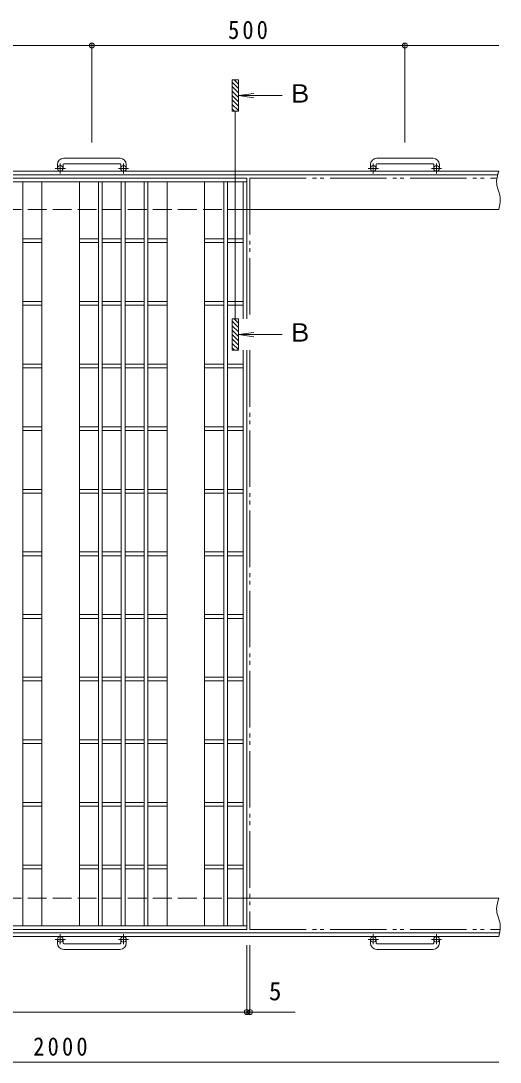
# Model space of a CAD drawing. Units: millimetres, scale not verified. Extents: x -1782 to 1840, y -1371 to 1338.
# Drawn here: x -851 to -86, y -325 to 1338 of the extents above; entities that cross this region are included whole.
import ezdxf
from ezdxf.enums import TextEntityAlignment as Align

# ---------------------------------------------------------------- set-up
doc = ezdxf.new("R2010")
doc.units = ezdxf.units.MM
doc.header["$LTSCALE"] = 10
doc.header["$PDMODE"] = 32
doc.header["$PDSIZE"] = 8
for name, pattern in [('CHAIN1', [8, 5, -1, 1, -1]), ('DASHED3', [4, 3, -1]), ('DOUBLE_CHAIN2', [12.8, 9, -1, 0.6, -0.6, 0.6, -1])]:
    doc.linetypes.add(name, pattern=pattern)
for name, color, linetype, lineweight in [('C-1', 2, 'Continuous', 9), ('C-2', 3, 'Continuous', 9), ('C-4', 7, 'Continuous', 9)]:
    doc.layers.add(name, color=color, linetype=linetype, lineweight=lineweight)
doc.styles.add('ＭＳ ゴシック', font='')
doc.styles.get('ＭＳ ゴシック').set_extended_font_data('MS Gothic')

msp = doc.modelspace()

# ---------------------------------------------------------------- linework, layer by layer
at = {"layer": 'C-1'}
for p, q in [((-692.84, 1118.49), (-782.84, 1118.49)), ((-192.84, 1118.49), (-282.84, 1118.49)), ((-87.84, 1097.89), (-1487.84, 1097.89)), ((-792.84, 1108.49), (-792.84, 1102.39)), ((-783.84, 1108.49), (-783.84, 1102.39)), ((-782.84, 1109.49), (-692.84, 1109.49)), ((-691.84, 1108.49), (-691.84, 1102.39)), ((-682.84, 1108.49), (-682.84, 1102.39)), ((-292.84, 1108.49), (-292.84, 1102.39)), ((-283.84, 1108.49), (-283.84, 1102.39)), ((-282.84, 1109.49), (-192.84, 1109.49)), ((-191.84, 1108.49), (-191.84, 1102.39)), ((-182.84, 1108.49), (-182.84, 1102.39)), ((-89.55, 1091.89), (-1487.84, 1091.89)), ((-87.84, 1036.89), (-490.34, 1036.89)), ((-87.84, -63.11), (-490.34, -63.11)), ((-86.68, -118.11), (-1487.84, -118.11)), ((-87.84, -124.11), (-1487.84, -124.11)), ((-792.84, -134.71), (-792.84, -128.61)), ((-783.84, -134.71), (-783.84, -128.61)), ((-691.84, -134.71), (-691.84, -128.61)), ((-682.84, -134.71), (-682.84, -128.61)), ((-292.84, -134.71), (-292.84, -128.61)), ((-283.84, -134.71), (-283.84, -128.61)), ((-191.84, -134.71), (-191.84, -128.61)), ((-182.84, -134.71), (-182.84, -128.61)), ((-782.84, -135.71), (-692.84, -135.71)), ((-692.84, -144.71), (-782.84, -144.71)), ((-282.84, -135.71), (-192.84, -135.71)), ((-192.84, -144.71), (-282.84, -144.71))]:
    msp.add_line(p, q, dxfattribs=at)
at = {"layer": 'C-1', "linetype": 'CHAIN1'}
for p, q in [((-780.18, 1102.39), (-796.58, 1102.39)), ((-788.34, 1094.29), (-788.34, 1109.88)), ((-679.18, 1102.39), (-695.58, 1102.39)), ((-687.34, 1094.29), (-687.34, 1109.88)), ((-280.18, 1102.39), (-296.58, 1102.39)), ((-288.34, 1094.29), (-288.34, 1109.88)), ((-179.18, 1102.39), (-195.58, 1102.39)), ((-187.34, 1094.29), (-187.34, 1109.88)), ((-780.18, -128.61), (-796.58, -128.61)), ((-788.34, -120.5), (-788.34, -136.1)), ((-679.18, -128.61), (-695.58, -128.61)), ((-687.34, -120.5), (-687.34, -136.1)), ((-280.18, -128.61), (-296.58, -128.61)), ((-288.34, -120.5), (-288.34, -136.1)), ((-179.18, -128.61), (-195.58, -128.61)), ((-187.34, -120.5), (-187.34, -136.1))]:
    msp.add_line(p, q, dxfattribs=at)
at = {"layer": 'C-1', "linetype": 'DASHED3'}
for p, q in [((-490.34, 1036.89), (-1487.84, 1036.89)), ((-490.34, -63.11), (-1487.84, -63.11))]:
    msp.add_line(p, q, dxfattribs=at)
at = {"layer": 'C-1'}
for points in [[(-87.84, 1097.89), (-88.68, 1095.09), (-90, 1090.27), (-90.97, 1085.46), (-91.38, 1080.68), (-91.28, 1077.92), (-90.84, 1074.95), (-89.53, 1069.84), (-87.93, 1064.75), (-86.51, 1059.63), (-85.96, 1056.64), (-85.72, 1053.92), (-85.82, 1049.2), (-86.39, 1044.44), (-87.27, 1039.67), (-87.84, 1036.89)], [(-87.84, -63.11), (-88.68, -65.91), (-90, -70.73), (-90.97, -75.54), (-91.38, -80.32), (-91.28, -83.08), (-90.84, -86.05), (-89.53, -91.16), (-87.93, -96.25), (-86.51, -101.37), (-85.96, -104.36), (-85.72, -107.08), (-85.82, -111.8), (-86.39, -116.56), (-87.27, -121.33), (-87.84, -124.11)]]:
    msp.add_lwpolyline(points, dxfattribs=at)
for centre in [(-788.34, 1102.39), (-687.34, 1102.39), (-288.34, 1102.39), (-187.34, 1102.39), (-788.34, -128.61), (-687.34, -128.61), (-288.34, -128.61), (-187.34, -128.61)]:
    msp.add_circle(centre, 4.5, dxfattribs=at)
for centre, radius, start, end in [((-782.84, 1108.49), 10, 90, 180), ((-692.84, 1108.49), 10, 0, 90), ((-282.84, 1108.49), 10, 90, 180), ((-192.84, 1108.49), 10, 0, 90), ((-782.84, 1108.49), 1, 90, 180), ((-692.84, 1108.49), 1, 0, 90), ((-282.84, 1108.49), 1, 90, 180), ((-192.84, 1108.49), 1, 0, 90), ((-782.84, -134.71), 10, 180, 270), ((-782.84, -134.71), 1, 180, 270), ((-692.84, -134.71), 10, 270, 0), ((-692.84, -134.71), 1, 270, 0), ((-282.84, -134.71), 10, 180, 270), ((-282.84, -134.71), 1, 180, 270), ((-192.84, -134.71), 10, 270, 0), ((-192.84, -134.71), 1, 270, 0)]:
    msp.add_arc(centre, radius, start, end, dxfattribs=at)
at = {"layer": 'C-2'}
for p, q in [((-490.34, 1086.89), (-1485.34, 1086.89)), ((-490.34, 1080.89), (-1485.34, 1080.89)), ((-848.34, 1080.89), (-848.34, -107.11)), ((-817.84, 1080.89), (-817.84, -107.11)), ((-757.84, 1080.89), (-757.84, -107.11)), ((-727.34, 1080.89), (-727.34, -107.11)), ((-721.34, 1080.89), (-721.34, -107.11)), ((-690.84, 1080.89), (-690.84, -107.11)), ((-684.84, 1080.89), (-684.84, -107.11)), ((-654.34, 1080.89), (-654.34, -107.11)), ((-648.34, 1080.89), (-648.34, -107.11)), ((-617.84, 1080.89), (-617.84, -107.11)), ((-557.84, 1080.89), (-557.84, -107.11)), ((-527.34, 1080.89), (-527.34, -107.11)), ((-521.34, 1080.89), (-521.34, -107.11)), ((-496.34, 1080.89), (-496.34, 861.89)), ((-490.34, 1086.89), (-490.34, 861.89)), ((-817.84, 989.89), (-848.34, 989.89)), ((-817.84, 983.89), (-848.34, 983.89)), ((-727.34, 989.89), (-757.84, 989.89)), ((-727.34, 983.89), (-757.84, 983.89)), ((-690.84, 989.89), (-721.34, 989.89)), ((-690.84, 983.89), (-721.34, 983.89)), ((-654.34, 989.89), (-684.84, 989.89)), ((-654.34, 983.89), (-684.84, 983.89)), ((-617.84, 989.89), (-648.34, 989.89)), ((-617.84, 983.89), (-648.34, 983.89)), ((-527.34, 989.89), (-557.84, 989.89)), ((-527.34, 983.89), (-557.84, 983.89)), ((-496.34, 989.89), (-521.34, 989.89)), ((-496.34, 983.89), (-521.34, 983.89)), ((-817.84, 889.89), (-848.34, 889.89)), ((-817.84, 883.89), (-848.34, 883.89)), ((-727.34, 889.89), (-757.84, 889.89)), ((-727.34, 883.89), (-757.84, 883.89)), ((-690.84, 889.89), (-721.34, 889.89)), ((-690.84, 883.89), (-721.34, 883.89)), ((-654.34, 889.89), (-684.84, 889.89)), ((-654.34, 883.89), (-684.84, 883.89)), ((-617.84, 889.89), (-648.34, 889.89)), ((-617.84, 883.89), (-648.34, 883.89)), ((-527.34, 889.89), (-557.84, 889.89)), ((-527.34, 883.89), (-557.84, 883.89)), ((-496.34, 889.89), (-521.34, 889.89)), ((-496.34, 883.89), (-521.34, 883.89)), ((-496.34, 811.89), (-496.34, -107.11)), ((-490.34, 811.89), (-490.34, -113.11)), ((-817.84, 789.89), (-848.34, 789.89)), ((-817.84, 783.89), (-848.34, 783.89)), ((-727.34, 789.89), (-757.84, 789.89)), ((-727.34, 783.89), (-757.84, 783.89)), ((-690.84, 789.89), (-721.34, 789.89)), ((-690.84, 783.89), (-721.34, 783.89)), ((-654.34, 789.89), (-684.84, 789.89)), ((-654.34, 783.89), (-684.84, 783.89)), ((-617.84, 789.89), (-648.34, 789.89)), ((-617.84, 783.89), (-648.34, 783.89)), ((-527.34, 789.89), (-557.84, 789.89)), ((-527.34, 783.89), (-557.84, 783.89)), ((-496.34, 789.89), (-521.34, 789.89)), ((-496.34, 783.89), (-521.34, 783.89)), ((-817.84, 689.89), (-848.34, 689.89)), ((-817.84, 683.89), (-848.34, 683.89)), ((-727.34, 689.89), (-757.84, 689.89)), ((-727.34, 683.89), (-757.84, 683.89)), ((-690.84, 689.89), (-721.34, 689.89)), ((-690.84, 683.89), (-721.34, 683.89)), ((-654.34, 689.89), (-684.84, 689.89)), ((-654.34, 683.89), (-684.84, 683.89)), ((-617.84, 689.89), (-648.34, 689.89)), ((-617.84, 683.89), (-648.34, 683.89)), ((-527.34, 689.89), (-557.84, 689.89)), ((-527.34, 683.89), (-557.84, 683.89)), ((-496.34, 689.89), (-521.34, 689.89)), ((-496.34, 683.89), (-521.34, 683.89)), ((-817.84, 589.89), (-848.34, 589.89)), ((-817.84, 583.89), (-848.34, 583.89)), ((-727.34, 589.89), (-757.84, 589.89)), ((-727.34, 583.89), (-757.84, 583.89)), ((-690.84, 589.89), (-721.34, 589.89)), ((-690.84, 583.89), (-721.34, 583.89)), ((-654.34, 589.89), (-684.84, 589.89)), ((-654.34, 583.89), (-684.84, 583.89)), ((-617.84, 589.89), (-648.34, 589.89)), ((-617.84, 583.89), (-648.34, 583.89)), ((-527.34, 589.89), (-557.84, 589.89)), ((-527.34, 583.89), (-557.84, 583.89)), ((-496.34, 589.89), (-521.34, 589.89)), ((-496.34, 583.89), (-521.34, 583.89)), ((-817.84, 489.89), (-848.34, 489.89)), ((-817.84, 483.89), (-848.34, 483.89)), ((-727.34, 489.89), (-757.84, 489.89)), ((-727.34, 483.89), (-757.84, 483.89)), ((-690.84, 489.89), (-721.34, 489.89)), ((-690.84, 483.89), (-721.34, 483.89)), ((-654.34, 489.89), (-684.84, 489.89)), ((-654.34, 483.89), (-684.84, 483.89)), ((-617.84, 489.89), (-648.34, 489.89)), ((-617.84, 483.89), (-648.34, 483.89)), ((-527.34, 489.89), (-557.84, 489.89)), ((-527.34, 483.89), (-557.84, 483.89)), ((-496.34, 489.89), (-521.34, 489.89)), ((-496.34, 483.89), (-521.34, 483.89)), ((-817.84, 389.89), (-848.34, 389.89)), ((-817.84, 383.89), (-848.34, 383.89)), ((-727.34, 389.89), (-757.84, 389.89)), ((-727.34, 383.89), (-757.84, 383.89)), ((-690.84, 389.89), (-721.34, 389.89)), ((-690.84, 383.89), (-721.34, 383.89)), ((-654.34, 389.89), (-684.84, 389.89)), ((-654.34, 383.89), (-684.84, 383.89)), ((-617.84, 389.89), (-648.34, 389.89)), ((-617.84, 383.89), (-648.34, 383.89)), ((-527.34, 389.89), (-557.84, 389.89)), ((-527.34, 383.89), (-557.84, 383.89)), ((-496.34, 389.89), (-521.34, 389.89)), ((-496.34, 383.89), (-521.34, 383.89)), ((-817.84, 289.89), (-848.34, 289.89)), ((-817.84, 283.89), (-848.34, 283.89)), ((-727.34, 289.89), (-757.84, 289.89)), ((-727.34, 283.89), (-757.84, 283.89)), ((-690.84, 289.89), (-721.34, 289.89)), ((-690.84, 283.89), (-721.34, 283.89)), ((-654.34, 289.89), (-684.84, 289.89)), ((-654.34, 283.89), (-684.84, 283.89)), ((-617.84, 289.89), (-648.34, 289.89)), ((-617.84, 283.89), (-648.34, 283.89)), ((-527.34, 289.89), (-557.84, 289.89)), ((-527.34, 283.89), (-557.84, 283.89)), ((-496.34, 289.89), (-521.34, 289.89)), ((-496.34, 283.89), (-521.34, 283.89)), ((-817.84, 189.89), (-848.34, 189.89)), ((-817.84, 183.89), (-848.34, 183.89)), ((-727.34, 189.89), (-757.84, 189.89)), ((-727.34, 183.89), (-757.84, 183.89)), ((-690.84, 189.89), (-721.34, 189.89)), ((-690.84, 183.89), (-721.34, 183.89)), ((-654.34, 189.89), (-684.84, 189.89)), ((-654.34, 183.89), (-684.84, 183.89)), ((-617.84, 189.89), (-648.34, 189.89)), ((-617.84, 183.89), (-648.34, 183.89)), ((-527.34, 189.89), (-557.84, 189.89)), ((-527.34, 183.89), (-557.84, 183.89)), ((-496.34, 189.89), (-521.34, 189.89)), ((-496.34, 183.89), (-521.34, 183.89)), ((-817.84, 89.89), (-848.34, 89.89)), ((-817.84, 83.89), (-848.34, 83.89)), ((-727.34, 89.89), (-757.84, 89.89)), ((-727.34, 83.89), (-757.84, 83.89)), ((-690.84, 89.89), (-721.34, 89.89)), ((-690.84, 83.89), (-721.34, 83.89)), ((-654.34, 89.89), (-684.84, 89.89)), ((-654.34, 83.89), (-684.84, 83.89)), ((-617.84, 89.89), (-648.34, 89.89)), ((-617.84, 83.89), (-648.34, 83.89)), ((-527.34, 89.89), (-557.84, 89.89)), ((-527.34, 83.89), (-557.84, 83.89)), ((-496.34, 89.89), (-521.34, 89.89)), ((-496.34, 83.89), (-521.34, 83.89)), ((-817.84, -10.11), (-848.34, -10.11)), ((-817.84, -16.11), (-848.34, -16.11)), ((-727.34, -10.11), (-757.84, -10.11)), ((-727.34, -16.11), (-757.84, -16.11)), ((-690.84, -10.11), (-721.34, -10.11)), ((-690.84, -16.11), (-721.34, -16.11)), ((-654.34, -10.11), (-684.84, -10.11)), ((-654.34, -16.11), (-684.84, -16.11)), ((-617.84, -10.11), (-648.34, -10.11)), ((-617.84, -16.11), (-648.34, -16.11)), ((-527.34, -10.11), (-557.84, -10.11)), ((-527.34, -16.11), (-557.84, -16.11)), ((-496.34, -10.11), (-521.34, -10.11)), ((-496.34, -16.11), (-521.34, -16.11)), ((-490.34, -107.11), (-1485.34, -107.11)), ((-490.34, -113.11), (-1485.34, -113.11))]:
    msp.add_line(p, q, dxfattribs=at)
at = {"layer": 'C-2', "linetype": 'DOUBLE_CHAIN2'}
for p, q in [((-485.34, 1086.89), (-90.68, 1086.89)), ((-485.34, 1086.89), (-485.34, 861.89)), ((-485.34, 811.89), (-485.34, -113.11)), ((-485.34, -113.11), (-85.97, -113.11))]:
    msp.add_line(p, q, dxfattribs=at)
at = {"layer": 'C-4'}
for p, q in [((-1237.84, 1298.49), (-737.84, 1298.49)), ((-737.84, 1143.49), (-737.84, 1301.49)), ((-737.84, 1298.49), (-237.84, 1298.49)), ((-237.84, 1143.49), (-237.84, 1301.49)), ((-237.84, 1298.49), (-87.84, 1298.49)), ((-513.84, 1243.49), (-513.84, 1193.49)), ((-503.84, 1243.49), (-513.84, 1243.49)), ((-503.84, 1229.89), (-513.84, 1239.89)), ((-503.84, 1222.82), (-513.84, 1232.82)), ((-503.84, 1236.96), (-510.37, 1243.49)), ((-503.84, 1243.49), (-503.84, 1193.49)), ((-503.84, 1215.75), (-513.84, 1225.75)), ((-503.84, 1208.68), (-513.84, 1218.68)), ((-503.84, 1218.49), (-479.05, 1221.76)), ((-503.84, 1218.49), (-479.05, 1215.23)), ((-503.84, 1218.49), (-433.84, 1218.49)), ((-503.84, 1201.61), (-513.84, 1211.61)), ((-503.84, 1194.54), (-513.84, 1204.54)), ((-509.87, 1193.49), (-513.84, 1197.47)), ((-503.84, 1193.49), (-513.84, 1193.49)), ((-508.84, 861.89), (-508.84, 1193.49)), ((-513.84, 811.89), (-513.84, 861.89)), ((-503.84, 861.89), (-513.84, 861.89)), ((-503.84, 848.29), (-513.84, 858.29)), ((-503.84, 841.22), (-513.84, 851.22)), ((-503.84, 855.36), (-510.37, 861.89)), ((-503.84, 811.89), (-503.84, 861.89)), ((-503.84, 834.15), (-513.84, 844.15)), ((-503.84, 827.08), (-513.84, 837.08)), ((-503.84, 836.89), (-479.05, 840.16)), ((-503.84, 836.89), (-479.05, 833.63)), ((-503.84, 836.89), (-433.84, 836.89)), ((-503.84, 820.01), (-513.84, 830.01)), ((-503.84, 812.94), (-513.84, 822.94)), ((-509.87, 811.89), (-513.84, 815.87)), ((-503.84, 811.89), (-513.84, 811.89)), ((-490.34, -138.11), (-490.34, -247.71)), ((-485.34, -138.11), (-485.34, -247.71)), ((-1485.34, -244.71), (-412.97, -244.71)), ((-1487.84, -324.71), (-87.84, -324.71))]:
    msp.add_line(p, q, dxfattribs=at)
for p in [(-737.84, 1298.49), (-237.84, 1298.49), (-490.34, -244.71), (-485.34, -244.71)]:
    msp.add_point(p, dxfattribs=at)

# ---------------------------------------------------------------- texts
at = {"layer": 'C-4', "color": 2, "style": 'ＭＳ ゴシック'}
for s, p in [('Ｂ', (-425.55, 1198.49)), ('Ｂ', (-425.55, 816.89)), ('5', (-455.03, -234.71))]:
    msp.add_text(s, height=29.33, dxfattribs=at).set_placement(p, align=Align.BOTTOM_LEFT)
at = {"layer": 'C-4', "color": 2, "char_height": 29.33, "attachment_point": 7, "style": 'ＭＳ ゴシック'}
for s, insert in [('\\T1.27;\\W0.9;500', (-520.34, 1308.49)), ('\\T1.28;\\W0.9;2000', (-831.59, -314.71))]:
    msp.add_mtext(s, dxfattribs=dict(at, insert=insert))

doc.saveas('drawing.dxf')
